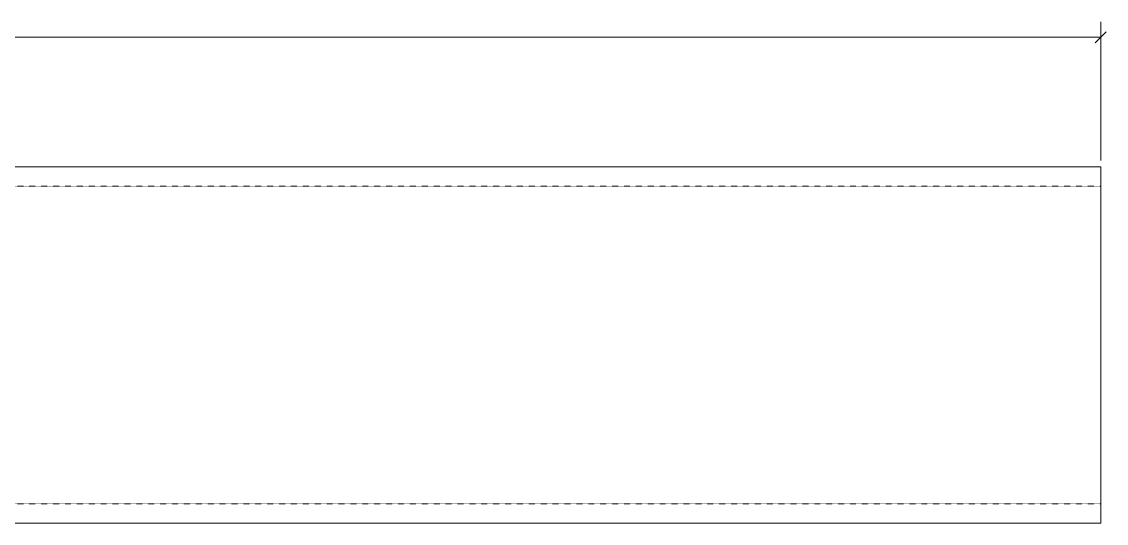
# Model space of a CAD drawing. Header units: millimetres. Extents: x 48 to 11980, y 100 to 8500.
# Drawn here: x 6014 to 9359, y 2990 to 4538 of the extents above; entities that cross this region are included whole.
import ezdxf

# ---------------------------------------------------------------- set-up
doc = ezdxf.new("R2010")
doc.units = ezdxf.units.MM
doc.linetypes.add('XKITLINE00', pattern=[0])
doc.linetypes.add('XKITLINE04', pattern=[3, 0.5, -0.5, 0.5, -0.5, 0.5, -0.5])
doc.layers.add('Part', color=2, linetype='Continuous', lineweight=0)
doc.layers.add('Z-DIMENSIONS', color=1, linetype='Continuous', lineweight=0)

# ---------------------------------------------------------------- blocks, each defined once
blk = doc.blocks.new('*A2')
at = {"layer": 'Part', "color": 4, "linetype": 'XKITLINE00', "lineweight": 0}
for p, q in [((9342, 4090), (2308, 4090)), ((9342, 2990), (9342, 4090)), ((9342, 2990), (2308, 2990))]:
    blk.add_line(p, q, dxfattribs=at)
at = {"layer": 'Part', "color": 7, "linetype": 'XKITLINE04', "lineweight": 0}
for p, q in [((9342, 4030), (2250, 4030)), ((9342, 3050), (2250, 3050))]:
    blk.add_line(p, q, dxfattribs=at)
blk = doc.blocks.new('*A13')
at = {"layer": 'Z-DIMENSIONS', "color": 3, "linetype": 'XKITLINE00', "lineweight": 0}
for p, q in [((9342, 4110), (9342, 4538)), ((2250, 4490), (9342, 4490)), ((9359, 4507), (9325, 4473))]:
    blk.add_line(p, q, dxfattribs=at)
at = {"layer": 'Z-DIMENSIONS', "color": 7}
blk.add_point((9342, 4490), dxfattribs=at)

msp = doc.modelspace()

# ---------------------------------------------------------------- block references
at = {"lineweight": 0}
for name in ['*A13', '*A2']:
    msp.add_blockref(name, (0, 0), dxfattribs=at)

doc.saveas('drawing.dxf')
